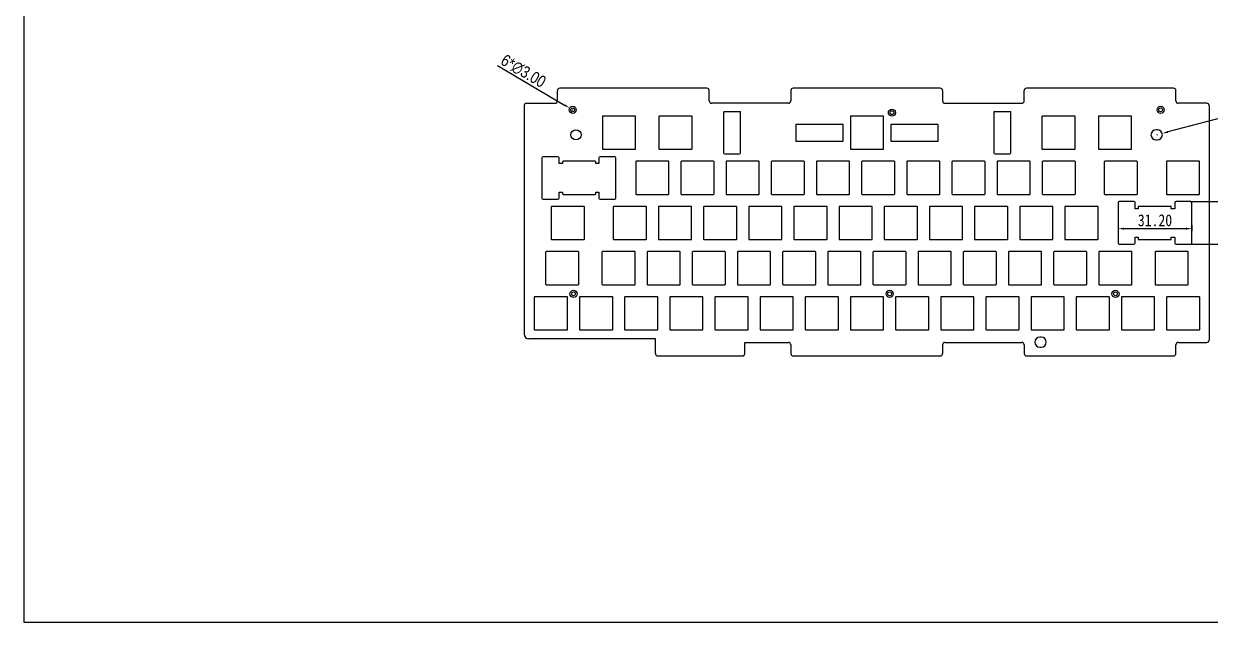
# Model space of a CAD drawing. Header units: millimetres. Extents: x -711 to 59, y -183 to 361.
# Drawn here: x -711 to -211, y -183 to 70 of the extents above; entities that cross this region are included whole.
import ezdxf

# ---------------------------------------------------------------- set-up
doc = ezdxf.new("R2010")
doc.units = ezdxf.units.MM
doc.header["$LTSCALE"] = 16.335
doc.layers.get('0').update_dxf_attribs({"linetype": 'CONTINUOUS'})
doc.layers.add('图框', color=7, linetype='CONTINUOUS')
doc.layers.add('标注尺寸', color=2, linetype='CONTINUOUS')
doc.styles.get("Standard").update_dxf_attribs({"font": '', "width": 0.85, "height": 5})
doc.styles.get('STANDARD').set_extended_font_data('SimSun')

msp = doc.modelspace()

# ---------------------------------------------------------------- linework, layer by layer
at = {"color": 5, "linetype": 'Continuous'}
for p, q in [((-485.95, 37.02), (-485.95, 41.35)), ((-422.95, 42.35), (-484.95, 42.35)), ((-421.95, 37.02), (-421.95, 41.35)), ((-387.51, 41.35), (-387.51, 37.02)), ((-324.51, 42.35), (-386.51, 42.35)), ((-323.51, 41.35), (-323.51, 37.02)), ((-289.07, 37.02), (-289.07, 41.35)), ((-226.07, 42.35), (-288.07, 42.35)), ((-225.07, 37.02), (-225.07, 41.35)), ((-498.98, 36.02), (-486.95, 36.02)), ((-388.51, 36.02), (-420.95, 36.02)), ((-322.51, 36.02), (-290.07, 36.02)), ((-212.07, 36.02), (-224.07, 36.02)), ((-499.98, 35.02), (-499.98, -61.45)), ((-466.96, 30.35), (-466.96, 16.75)), ((-453.16, 30.55), (-466.76, 30.55)), ((-452.96, 16.75), (-452.96, 30.35)), ((-443.16, 30.35), (-443.16, 16.75)), ((-429.36, 30.55), (-442.96, 30.55)), ((-429.16, 16.75), (-429.16, 30.35)), ((-415.88, 32.11), (-415.88, 15.11)), ((-415.66, 32.52), (-408.91, 32.52)), ((-408.68, 15.11), (-408.68, 32.11)), ((-362.36, 30.35), (-362.36, 16.75)), ((-348.56, 30.55), (-362.16, 30.55)), ((-348.36, 16.75), (-348.36, 30.35)), ((-301.88, 32.11), (-301.88, 15.11)), ((-301.66, 32.52), (-294.91, 32.52)), ((-294.68, 15.11), (-294.68, 32.11)), ((-281.56, 30.35), (-281.56, 16.75)), ((-267.76, 30.55), (-281.36, 30.55)), ((-267.56, 16.75), (-267.56, 30.35)), ((-257.76, 30.35), (-257.76, 16.75)), ((-243.96, 30.55), (-257.56, 30.55)), ((-243.76, 16.75), (-243.76, 30.35)), ((-211.07, 35.02), (-211.07, -63.95)), ((-385.36, 27.05), (-385.36, 20.05)), ((-365.36, 27.05), (-385.36, 27.05)), ((-365.36, 20.05), (-365.36, 27.05)), ((-345.36, 27.05), (-345.36, 20.05)), ((-325.36, 27.05), (-345.36, 27.05)), ((-325.36, 20.05), (-325.36, 27.05)), ((-385.36, 20.05), (-365.36, 20.05)), ((-345.36, 20.05), (-325.36, 20.05)), ((-232.93, 24.84), (-233.43, 24.84)), ((-233.43, 20.54), (-232.93, 20.54)), ((-466.76, 16.55), (-453.16, 16.55)), ((-442.96, 16.55), (-429.36, 16.55)), ((-362.16, 16.55), (-348.56, 16.55)), ((-281.36, 16.55), (-267.76, 16.55)), ((-257.56, 16.55), (-243.96, 16.55)), ((-492.49, 12.94), (-492.49, -4.06)), ((-485.79, 13.44), (-491.99, 13.44)), ((-485.29, 10.5), (-485.29, 12.94)), ((-483.81, 10.5), (-485.29, 10.5)), ((-483.81, 11.3), (-483.81, 10.5)), ((-470.01, 11.5), (-483.61, 11.5)), ((-469.81, 10.5), (-469.81, 11.3)), ((-468.49, 10.5), (-469.81, 10.5)), ((-468.49, 12.94), (-468.49, 10.5)), ((-461.79, 13.44), (-467.99, 13.44)), ((-461.29, -4.06), (-461.29, 12.94)), ((-452.91, 11.3), (-452.91, -2.3)), ((-439.11, 11.5), (-452.71, 11.5)), ((-438.91, -2.3), (-438.91, 11.3)), ((-433.86, 11.3), (-433.86, -2.3)), ((-420.06, 11.5), (-433.66, 11.5)), ((-419.86, -2.3), (-419.86, 11.3)), ((-415.38, 14.61), (-409.18, 14.61)), ((-414.81, 11.3), (-414.81, -2.3)), ((-401.01, 11.5), (-414.61, 11.5)), ((-400.81, -2.3), (-400.81, 11.3)), ((-395.76, 11.3), (-395.76, -2.3)), ((-381.96, 11.5), (-395.56, 11.5)), ((-381.76, -2.3), (-381.76, 11.3)), ((-376.71, 11.3), (-376.71, -2.3)), ((-362.91, 11.5), (-376.51, 11.5)), ((-362.71, -2.3), (-362.71, 11.3)), ((-357.66, 11.3), (-357.66, -2.3)), ((-343.86, 11.5), (-357.46, 11.5)), ((-343.66, -2.3), (-343.66, 11.3)), ((-338.61, 11.3), (-338.61, -2.3)), ((-324.81, 11.5), (-338.41, 11.5)), ((-324.61, -2.3), (-324.61, 11.3)), ((-319.56, 11.3), (-319.56, -2.3)), ((-305.76, 11.5), (-319.36, 11.5)), ((-305.56, -2.3), (-305.56, 11.3)), ((-301.38, 14.61), (-295.18, 14.61)), ((-300.51, 11.3), (-300.51, -2.3)), ((-286.71, 11.5), (-300.31, 11.5)), ((-286.51, -2.3), (-286.51, 11.3)), ((-281.46, 11.3), (-281.46, -2.3)), ((-267.66, 11.5), (-281.26, 11.5)), ((-267.46, -2.3), (-267.46, 11.3)), ((-255.31, 11.3), (-255.31, -2.3)), ((-241.51, 11.5), (-255.11, 11.5)), ((-241.31, -2.3), (-241.31, 11.3)), ((-229.1, 11.3), (-229.1, -2.3)), ((-215.3, 11.5), (-228.9, 11.5)), ((-215.1, -2.3), (-215.1, 11.3)), ((-491.99, -4.56), (-485.79, -4.56)), ((-485.29, -4.06), (-485.29, -1.5)), ((-485.29, -1.5), (-483.81, -1.5)), ((-483.81, -1.5), (-483.81, -2.3)), ((-483.61, -2.5), (-470.01, -2.5)), ((-469.81, -2.3), (-469.81, -1.5)), ((-469.81, -1.5), (-468.49, -1.5)), ((-468.49, -1.5), (-468.49, -4.06)), ((-467.99, -4.56), (-461.79, -4.56)), ((-452.71, -2.5), (-439.11, -2.5)), ((-433.66, -2.5), (-420.06, -2.5)), ((-414.61, -2.5), (-401.01, -2.5)), ((-395.56, -2.5), (-381.96, -2.5)), ((-376.51, -2.5), (-362.91, -2.5)), ((-357.46, -2.5), (-343.86, -2.5)), ((-338.41, -2.5), (-324.81, -2.5)), ((-319.36, -2.5), (-305.76, -2.5)), ((-300.31, -2.5), (-286.71, -2.5)), ((-281.26, -2.5), (-267.66, -2.5)), ((-255.11, -2.5), (-241.51, -2.5)), ((-228.9, -2.5), (-215.3, -2.5)), ((-488.56, -7.75), (-488.56, -21.35)), ((-474.76, -7.55), (-488.36, -7.55)), ((-474.56, -21.35), (-474.56, -7.75)), ((-462.42, -7.75), (-462.42, -21.35)), ((-448.62, -7.55), (-462.22, -7.55)), ((-448.42, -21.35), (-448.42, -7.75)), ((-443.37, -7.75), (-443.37, -21.35)), ((-429.57, -7.55), (-443.17, -7.55)), ((-429.37, -21.35), (-429.37, -7.75)), ((-424.32, -7.75), (-424.32, -21.35)), ((-410.52, -7.55), (-424.12, -7.55)), ((-410.32, -21.35), (-410.32, -7.75)), ((-405.27, -7.75), (-405.27, -21.35)), ((-391.47, -7.55), (-405.07, -7.55)), ((-391.27, -21.35), (-391.27, -7.75)), ((-386.22, -7.75), (-386.22, -21.35)), ((-372.42, -7.55), (-386.02, -7.55)), ((-372.22, -21.35), (-372.22, -7.75)), ((-367.17, -7.75), (-367.17, -21.35)), ((-353.37, -7.55), (-366.97, -7.55)), ((-353.17, -21.35), (-353.17, -7.75)), ((-348.12, -7.75), (-348.12, -21.35)), ((-334.32, -7.55), (-347.92, -7.55)), ((-334.12, -21.35), (-334.12, -7.75)), ((-329.07, -7.75), (-329.07, -21.35)), ((-315.27, -7.55), (-328.87, -7.55)), ((-315.07, -21.35), (-315.07, -7.75)), ((-310.02, -7.75), (-310.02, -21.35)), ((-296.22, -7.55), (-309.82, -7.55)), ((-296.02, -21.35), (-296.02, -7.75)), ((-290.97, -7.75), (-290.97, -21.35)), ((-277.17, -7.55), (-290.77, -7.55)), ((-276.97, -21.35), (-276.97, -7.75)), ((-271.92, -7.75), (-271.92, -21.35)), ((-258.12, -7.55), (-271.72, -7.55)), ((-257.92, -21.35), (-257.92, -7.75)), ((-249.48, -5.99), (-249.48, -22.99)), ((-242.78, -5.49), (-248.98, -5.49)), ((-242.28, -8.55), (-242.28, -5.99)), ((-241.01, -8.55), (-242.28, -8.55)), ((-241.01, -7.75), (-241.01, -8.55)), ((-227.21, -7.55), (-240.81, -7.55)), ((-227.01, -8.55), (-227.01, -7.75)), ((-225.48, -8.55), (-227.01, -8.55)), ((-225.48, -5.99), (-225.48, -8.55)), ((-218.78, -5.49), (-224.98, -5.49)), ((-218.28, -22.99), (-218.28, -5.99)), ((-488.36, -21.55), (-474.76, -21.55)), ((-462.22, -21.55), (-448.62, -21.55)), ((-443.17, -21.55), (-429.57, -21.55)), ((-424.12, -21.55), (-410.52, -21.55)), ((-405.07, -21.55), (-391.47, -21.55)), ((-386.02, -21.55), (-372.42, -21.55)), ((-366.97, -21.55), (-353.37, -21.55)), ((-347.92, -21.55), (-334.32, -21.55)), ((-328.87, -21.55), (-315.27, -21.55)), ((-309.82, -21.55), (-296.22, -21.55)), ((-290.77, -21.55), (-277.17, -21.55)), ((-271.72, -21.55), (-258.12, -21.55)), ((-248.98, -23.49), (-242.78, -23.49)), ((-242.28, -20.55), (-241.01, -20.55)), ((-242.28, -22.99), (-242.28, -20.55)), ((-241.01, -20.55), (-241.01, -21.35)), ((-240.81, -21.55), (-227.21, -21.55)), ((-227.01, -20.55), (-225.48, -20.55)), ((-227.01, -21.35), (-227.01, -20.55)), ((-225.48, -20.55), (-225.48, -22.99)), ((-224.98, -23.49), (-218.78, -23.49)), ((-490.95, -26.8), (-490.95, -40.4)), ((-477.15, -26.6), (-490.75, -26.6)), ((-476.95, -40.4), (-476.95, -26.8)), ((-467.18, -26.8), (-467.18, -40.4)), ((-453.38, -26.6), (-466.98, -26.6)), ((-453.18, -40.4), (-453.18, -26.8)), ((-448.13, -26.8), (-448.13, -40.4)), ((-434.33, -26.6), (-447.93, -26.6)), ((-434.13, -40.4), (-434.13, -26.8)), ((-429.08, -26.8), (-429.08, -40.4)), ((-415.28, -26.6), (-428.88, -26.6)), ((-415.08, -40.4), (-415.08, -26.8)), ((-410.03, -26.8), (-410.03, -40.4)), ((-396.23, -26.6), (-409.83, -26.6)), ((-396.03, -40.4), (-396.03, -26.8)), ((-390.98, -26.8), (-390.98, -40.4)), ((-377.18, -26.6), (-390.78, -26.6)), ((-376.98, -40.4), (-376.98, -26.8)), ((-371.93, -26.8), (-371.93, -40.4)), ((-358.13, -26.6), (-371.73, -26.6)), ((-357.93, -40.4), (-357.93, -26.8)), ((-352.88, -26.8), (-352.88, -40.4)), ((-339.08, -26.6), (-352.68, -26.6)), ((-338.88, -40.4), (-338.88, -26.8)), ((-333.83, -26.8), (-333.83, -40.4)), ((-320.03, -26.6), (-333.63, -26.6)), ((-319.83, -40.4), (-319.83, -26.8)), ((-314.78, -26.8), (-314.78, -40.4)), ((-300.98, -26.6), (-314.58, -26.6)), ((-300.78, -40.4), (-300.78, -26.8)), ((-295.73, -26.8), (-295.73, -40.4)), ((-281.93, -26.6), (-295.53, -26.6)), ((-281.73, -40.4), (-281.73, -26.8)), ((-276.68, -26.8), (-276.68, -40.4)), ((-262.88, -26.6), (-276.48, -26.6)), ((-262.68, -40.4), (-262.68, -26.8)), ((-257.63, -26.8), (-257.63, -40.4)), ((-243.83, -26.6), (-257.43, -26.6)), ((-243.63, -40.4), (-243.63, -26.8)), ((-233.86, -26.8), (-233.86, -40.4)), ((-220.06, -26.6), (-233.66, -26.6)), ((-219.86, -40.4), (-219.86, -26.8)), ((-490.75, -40.6), (-477.15, -40.6)), ((-466.98, -40.6), (-453.38, -40.6)), ((-447.93, -40.6), (-434.33, -40.6)), ((-428.88, -40.6), (-415.28, -40.6)), ((-409.83, -40.6), (-396.23, -40.6)), ((-390.78, -40.6), (-377.18, -40.6)), ((-371.73, -40.6), (-358.13, -40.6)), ((-352.68, -40.6), (-339.08, -40.6)), ((-333.63, -40.6), (-320.03, -40.6)), ((-314.58, -40.6), (-300.98, -40.6)), ((-295.53, -40.6), (-281.93, -40.6)), ((-276.48, -40.6), (-262.88, -40.6)), ((-257.43, -40.6), (-243.83, -40.6)), ((-233.66, -40.6), (-220.06, -40.6)), ((-495.71, -45.85), (-495.71, -59.45)), ((-481.91, -45.65), (-495.51, -45.65)), ((-481.71, -59.45), (-481.71, -45.85)), ((-476.66, -45.85), (-476.66, -59.45)), ((-462.86, -45.65), (-476.46, -45.65)), ((-462.66, -59.45), (-462.66, -45.85)), ((-457.61, -45.85), (-457.61, -59.45)), ((-443.81, -45.65), (-457.41, -45.65)), ((-443.61, -59.45), (-443.61, -45.85)), ((-438.56, -45.85), (-438.56, -59.45)), ((-424.76, -45.65), (-438.36, -45.65)), ((-424.56, -59.45), (-424.56, -45.85)), ((-419.51, -45.85), (-419.51, -59.45)), ((-405.71, -45.65), (-419.31, -45.65)), ((-405.51, -59.45), (-405.51, -45.85)), ((-400.46, -45.85), (-400.46, -59.45)), ((-386.66, -45.65), (-400.26, -45.65)), ((-386.46, -59.45), (-386.46, -45.85)), ((-381.41, -45.85), (-381.41, -59.45)), ((-367.61, -45.65), (-381.21, -45.65)), ((-367.41, -59.45), (-367.41, -45.85)), ((-362.36, -45.85), (-362.36, -59.45)), ((-348.56, -45.65), (-362.16, -45.65)), ((-348.36, -59.45), (-348.36, -45.85)), ((-343.31, -45.85), (-343.31, -59.45)), ((-329.51, -45.65), (-343.11, -45.65)), ((-329.31, -59.45), (-329.31, -45.85)), ((-324.26, -45.85), (-324.26, -59.45)), ((-310.46, -45.65), (-324.06, -45.65)), ((-310.26, -59.45), (-310.26, -45.85)), ((-305.21, -45.85), (-305.21, -59.45)), ((-291.41, -45.65), (-305.01, -45.65)), ((-291.21, -59.45), (-291.21, -45.85)), ((-286.16, -45.85), (-286.16, -59.45)), ((-272.36, -45.65), (-285.96, -45.65)), ((-272.16, -59.45), (-272.16, -45.85)), ((-267.11, -45.85), (-267.11, -59.45)), ((-253.31, -45.65), (-266.91, -45.65)), ((-253.11, -59.45), (-253.11, -45.85)), ((-248.06, -45.85), (-248.06, -59.45)), ((-234.26, -45.65), (-247.86, -45.65)), ((-234.06, -59.45), (-234.06, -45.85)), ((-229.01, -45.85), (-229.01, -59.45)), ((-215.21, -45.65), (-228.81, -45.65)), ((-215.01, -59.45), (-215.01, -45.85)), ((-495.51, -59.65), (-481.91, -59.65)), ((-476.46, -59.65), (-462.86, -59.65)), ((-457.41, -59.65), (-443.81, -59.65)), ((-438.36, -59.65), (-424.76, -59.65)), ((-419.31, -59.65), (-405.71, -59.65)), ((-400.26, -59.65), (-386.66, -59.65)), ((-381.21, -59.65), (-367.61, -59.65)), ((-362.16, -59.65), (-348.56, -59.65)), ((-343.11, -59.65), (-329.51, -59.65)), ((-324.06, -59.65), (-310.46, -59.65)), ((-305.01, -59.65), (-291.41, -59.65)), ((-285.96, -59.65), (-272.36, -59.65)), ((-266.91, -59.65), (-253.31, -59.65)), ((-247.86, -59.65), (-234.26, -59.65)), ((-228.81, -59.65), (-215.21, -59.65)), ((-444.95, -63.45), (-497.98, -63.45)), ((-444.65, -69.65), (-444.65, -63.47)), ((-406.95, -69.65), (-406.95, -64.95)), ((-406.95, -64.95), (-388.51, -64.95)), ((-322.51, -64.95), (-290.07, -64.95)), ((-281.91, -62.71), (-282.41, -62.71)), ((-224.07, -64.95), (-212.07, -64.95)), ((-387.51, -65.95), (-387.51, -69.65)), ((-323.51, -65.95), (-323.51, -69.65)), ((-289.07, -65.95), (-289.07, -69.65)), ((-282.41, -67.01), (-281.91, -67.01)), ((-225.07, -69.65), (-225.07, -65.95)), ((-443.66, -70.65), (-442.04, -70.65)), ((-441.95, -70.65), (-407.95, -70.65)), ((-386.51, -70.65), (-324.51, -70.65)), ((-288.07, -70.65), (-226.07, -70.65))]:
    msp.add_line(p, q, dxfattribs=at)
for centre, radius in [((-479.51, 33.22), 1.5), ((-479.51, 33.22), 0.8), ((-344.86, 32.02), 1.5), ((-344.86, 32.02), 0.8), ((-231.51, 33.22), 1.5), ((-231.51, 33.22), 0.8), ((-478.13, 22.69), 2.15), ((-479.16, -44.45), 1.5), ((-479.16, -44.45), 0.8), ((-345.81, -44.45), 1.5), ((-345.81, -44.45), 0.8), ((-250.56, -44.45), 1.5), ((-250.56, -44.45), 0.8)]:
    msp.add_circle(centre, radius, dxfattribs=at)
for centre, radius, start, end in [((-484.95, 41.35), 1, 90, 180), ((-422.95, 41.35), 1, 0, 90), ((-386.51, 41.35), 1, 90, 180), ((-324.51, 41.35), 1, 0, 90), ((-288.07, 41.35), 1, 90, 180), ((-226.07, 41.35), 1, 0, 90), ((-498.98, 35.02), 1, 90.0954, 180), ((-486.95, 37.02), 1, 269.9047, 0), ((-420.95, 37.02), 1, 180.0227, 270.1263), ((-388.51, 37.02), 1, 269.8792, 359.9815), ((-322.51, 37.02), 1, 180, 270.0953), ((-290.07, 37.02), 1, 269.9047, 0), ((-224.07, 37.02), 1, 180.0227, 270.0786), ((-212.07, 35.02), 1, 0, 89.8569), ((-466.76, 30.35), 0.2, 90, 180), ((-453.16, 30.35), 0.2, 0, 90), ((-442.96, 30.35), 0.2, 90, 180), ((-429.36, 30.35), 0.2, 0, 90), ((-415.38, 32.11), 0.5, 123.4461, 180), ((-409.18, 32.11), 0.5, 0, 56.5539), ((-362.16, 30.35), 0.2, 90, 180), ((-348.56, 30.35), 0.2, 0, 90), ((-301.38, 32.11), 0.5, 123.4461, 180), ((-295.18, 32.11), 0.5, 0, 56.5539), ((-281.36, 30.35), 0.2, 90, 180), ((-267.76, 30.35), 0.2, 0, 90), ((-257.56, 30.35), 0.2, 90, 180), ((-243.96, 30.35), 0.2, 0, 90), ((-233.43, 22.69), 2.15, 90, 270), ((-232.93, 22.69), 2.15, 270, 90), ((-466.76, 16.75), 0.2, 180, 270), ((-453.16, 16.75), 0.2, 270, 0), ((-442.96, 16.75), 0.2, 180, 270), ((-429.36, 16.75), 0.2, 270, 0), ((-415.38, 15.11), 0.5, 180, 270), ((-409.18, 15.11), 0.5, 270, 0), ((-362.16, 16.75), 0.2, 180, 270), ((-348.56, 16.75), 0.2, 270, 0), ((-301.38, 15.11), 0.5, 180, 270), ((-295.18, 15.11), 0.5, 270, 0), ((-281.36, 16.75), 0.2, 180, 270), ((-267.76, 16.75), 0.2, 270, 0), ((-257.56, 16.75), 0.2, 180, 270), ((-243.96, 16.75), 0.2, 270, 0), ((-491.99, 12.94), 0.5, 90, 180), ((-485.79, 12.94), 0.5, 0, 90), ((-483.61, 11.3), 0.2, 90, 180), ((-470.01, 11.3), 0.2, 0, 90), ((-467.99, 12.94), 0.5, 90, 180), ((-461.79, 12.94), 0.5, 0, 90), ((-452.71, 11.3), 0.2, 90, 180), ((-439.11, 11.3), 0.2, 0, 90), ((-433.66, 11.3), 0.2, 90, 180), ((-420.06, 11.3), 0.2, 0, 90), ((-414.61, 11.3), 0.2, 90, 180), ((-401.01, 11.3), 0.2, 0, 90), ((-395.56, 11.3), 0.2, 90, 180), ((-381.96, 11.3), 0.2, 0, 90), ((-376.51, 11.3), 0.2, 90, 180), ((-362.91, 11.3), 0.2, 0, 90), ((-357.46, 11.3), 0.2, 90, 180), ((-343.86, 11.3), 0.2, 0, 90), ((-338.41, 11.3), 0.2, 90, 180), ((-324.81, 11.3), 0.2, 0, 90), ((-319.36, 11.3), 0.2, 90, 180), ((-305.76, 11.3), 0.2, 0, 90), ((-300.31, 11.3), 0.2, 90, 180), ((-286.71, 11.3), 0.2, 0, 90), ((-281.26, 11.3), 0.2, 90, 180), ((-267.66, 11.3), 0.2, 0, 90), ((-255.11, 11.3), 0.2, 90, 180), ((-241.51, 11.3), 0.2, 0, 90), ((-228.9, 11.3), 0.2, 90, 180), ((-215.3, 11.3), 0.2, 0, 90), ((-491.99, -4.06), 0.5, 180, 270), ((-485.79, -4.06), 0.5, 270, 0), ((-483.61, -2.3), 0.2, 180, 270), ((-470.01, -2.3), 0.2, 270, 0), ((-467.99, -4.06), 0.5, 180, 270), ((-461.79, -4.06), 0.5, 270, 0), ((-452.71, -2.3), 0.2, 180, 270), ((-439.11, -2.3), 0.2, 270, 0), ((-433.66, -2.3), 0.2, 180, 270), ((-420.06, -2.3), 0.2, 270, 0), ((-414.61, -2.3), 0.2, 180, 270), ((-401.01, -2.3), 0.2, 270, 0), ((-395.56, -2.3), 0.2, 180, 270), ((-381.96, -2.3), 0.2, 270, 0), ((-376.51, -2.3), 0.2, 180, 270), ((-362.91, -2.3), 0.2, 270, 0), ((-357.46, -2.3), 0.2, 180, 270), ((-343.86, -2.3), 0.2, 270, 0), ((-338.41, -2.3), 0.2, 180, 270), ((-324.81, -2.3), 0.2, 270, 0), ((-319.36, -2.3), 0.2, 180, 270), ((-305.76, -2.3), 0.2, 270, 0), ((-300.31, -2.3), 0.2, 180, 270), ((-286.71, -2.3), 0.2, 270, 0), ((-281.26, -2.3), 0.2, 180, 270), ((-267.66, -2.3), 0.2, 270, 0), ((-255.11, -2.3), 0.2, 180, 270), ((-241.51, -2.3), 0.2, 270, 0), ((-228.9, -2.3), 0.2, 180, 270), ((-215.3, -2.3), 0.2, 270, 0), ((-488.36, -7.75), 0.2, 90, 180), ((-474.76, -7.75), 0.2, 0, 90), ((-462.22, -7.75), 0.2, 90, 180), ((-448.62, -7.75), 0.2, 0, 90), ((-443.17, -7.75), 0.2, 90, 180), ((-429.57, -7.75), 0.2, 0, 90), ((-424.12, -7.75), 0.2, 90, 180), ((-410.52, -7.75), 0.2, 0, 90), ((-405.07, -7.75), 0.2, 90, 180), ((-391.47, -7.75), 0.2, 0, 90), ((-386.02, -7.75), 0.2, 90, 180), ((-372.42, -7.75), 0.2, 0, 90), ((-366.97, -7.75), 0.2, 90, 180), ((-353.37, -7.75), 0.2, 0, 90), ((-347.92, -7.75), 0.2, 90, 180), ((-334.32, -7.75), 0.2, 0, 90), ((-328.87, -7.75), 0.2, 90, 180), ((-315.27, -7.75), 0.2, 0, 90), ((-309.82, -7.75), 0.2, 90, 180), ((-296.22, -7.75), 0.2, 0, 90), ((-290.77, -7.75), 0.2, 90, 180), ((-277.17, -7.75), 0.2, 0, 90), ((-271.72, -7.75), 0.2, 90, 180), ((-258.12, -7.75), 0.2, 0, 90), ((-248.98, -5.99), 0.5, 90, 180), ((-242.78, -5.99), 0.5, 0, 90), ((-240.81, -7.75), 0.2, 90, 180), ((-227.21, -7.75), 0.2, 0, 90), ((-224.98, -5.99), 0.5, 90, 180), ((-218.78, -5.99), 0.5, 0, 90), ((-488.36, -21.35), 0.2, 180, 270), ((-474.76, -21.35), 0.2, 270, 0), ((-462.22, -21.35), 0.2, 180, 270), ((-448.62, -21.35), 0.2, 270, 0), ((-443.17, -21.35), 0.2, 180, 270), ((-429.57, -21.35), 0.2, 270, 0), ((-424.12, -21.35), 0.2, 180, 270), ((-410.52, -21.35), 0.2, 270, 0), ((-405.07, -21.35), 0.2, 180, 270), ((-391.47, -21.35), 0.2, 270, 0), ((-386.02, -21.35), 0.2, 180, 270), ((-372.42, -21.35), 0.2, 270, 0), ((-366.97, -21.35), 0.2, 180, 270), ((-353.37, -21.35), 0.2, 270, 0), ((-347.92, -21.35), 0.2, 180, 270), ((-334.32, -21.35), 0.2, 270, 0), ((-328.87, -21.35), 0.2, 180, 270), ((-315.27, -21.35), 0.2, 270, 360), ((-309.82, -21.35), 0.2, 180, 270), ((-296.22, -21.35), 0.2, 270, 360), ((-290.77, -21.35), 0.2, 180, 270), ((-277.17, -21.35), 0.2, 270, 0), ((-271.72, -21.35), 0.2, 180, 270), ((-258.12, -21.35), 0.2, 270, 360), ((-248.98, -22.99), 0.5, 180, 270), ((-242.78, -22.99), 0.5, 270, 0), ((-240.81, -21.35), 0.2, 180, 270), ((-227.21, -21.35), 0.2, 270, 0), ((-224.98, -22.99), 0.5, 180, 270), ((-218.78, -22.99), 0.5, 270, 0), ((-490.75, -26.8), 0.2, 90, 180), ((-477.15, -26.8), 0.2, 0, 90), ((-466.98, -26.8), 0.2, 90, 180), ((-453.38, -26.8), 0.2, 0, 90), ((-447.93, -26.8), 0.2, 90, 180), ((-434.33, -26.8), 0.2, 0, 90), ((-428.88, -26.8), 0.2, 90, 180), ((-415.28, -26.8), 0.2, 0, 90), ((-409.83, -26.8), 0.2, 90, 180), ((-396.23, -26.8), 0.2, 0, 90), ((-390.78, -26.8), 0.2, 90, 180), ((-377.18, -26.8), 0.2, 0, 90), ((-371.73, -26.8), 0.2, 90, 180), ((-358.13, -26.8), 0.2, 0, 90), ((-352.68, -26.8), 0.2, 90, 180), ((-339.08, -26.8), 0.2, 0, 90), ((-333.63, -26.8), 0.2, 90, 180), ((-320.03, -26.8), 0.2, 0, 90), ((-314.58, -26.8), 0.2, 90, 180), ((-300.98, -26.8), 0.2, 0, 90), ((-295.53, -26.8), 0.2, 90, 180), ((-281.93, -26.8), 0.2, 0, 90), ((-276.48, -26.8), 0.2, 90, 180), ((-262.88, -26.8), 0.2, 0, 90), ((-257.43, -26.8), 0.2, 90, 180), ((-243.83, -26.8), 0.2, 0, 90), ((-233.66, -26.8), 0.2, 90, 180), ((-220.06, -26.8), 0.2, 0, 90), ((-490.75, -40.4), 0.2, 180, 270), ((-477.15, -40.4), 0.2, 270, 0), ((-466.98, -40.4), 0.2, 180, 270), ((-453.38, -40.4), 0.2, 270, 0), ((-447.93, -40.4), 0.2, 180, 270), ((-434.33, -40.4), 0.2, 270, 0), ((-428.88, -40.4), 0.2, 180, 270), ((-415.28, -40.4), 0.2, 270, 0), ((-409.83, -40.4), 0.2, 180, 270), ((-396.23, -40.4), 0.2, 270, 0), ((-390.78, -40.4), 0.2, 180, 270), ((-377.18, -40.4), 0.2, 270, 0), ((-371.73, -40.4), 0.2, 180, 270), ((-358.13, -40.4), 0.2, 270, 0), ((-352.68, -40.4), 0.2, 180, 270), ((-339.08, -40.4), 0.2, 270, 0), ((-333.63, -40.4), 0.2, 180, 270), ((-320.03, -40.4), 0.2, 270, 0), ((-314.58, -40.4), 0.2, 180, 270), ((-300.98, -40.4), 0.2, 270, 0), ((-295.53, -40.4), 0.2, 180, 270), ((-281.93, -40.4), 0.2, 270, 0), ((-276.48, -40.4), 0.2, 180, 270), ((-262.88, -40.4), 0.2, 270, 0), ((-257.43, -40.4), 0.2, 180, 270), ((-243.83, -40.4), 0.2, 270, 0), ((-233.66, -40.4), 0.2, 180, 270), ((-220.06, -40.4), 0.2, 270, 0), ((-495.51, -45.85), 0.2, 90, 180), ((-481.91, -45.85), 0.2, 0, 90), ((-476.46, -45.85), 0.2, 90, 180), ((-462.86, -45.85), 0.2, 0, 90), ((-457.41, -45.85), 0.2, 90, 180), ((-443.81, -45.85), 0.2, 0, 90), ((-438.36, -45.85), 0.2, 90, 180), ((-424.76, -45.85), 0.2, 0, 90), ((-419.31, -45.85), 0.2, 90, 180), ((-405.71, -45.85), 0.2, 0, 90), ((-400.26, -45.85), 0.2, 90, 180), ((-386.66, -45.85), 0.2, 0, 90), ((-381.21, -45.85), 0.2, 90, 180), ((-367.61, -45.85), 0.2, 0, 90), ((-362.16, -45.85), 0.2, 90, 180), ((-348.56, -45.85), 0.2, 0, 90), ((-343.11, -45.85), 0.2, 90, 180), ((-329.51, -45.85), 0.2, 0, 90), ((-324.06, -45.85), 0.2, 90, 180), ((-310.46, -45.85), 0.2, 0, 90), ((-305.01, -45.85), 0.2, 90, 180), ((-291.41, -45.85), 0.2, 0, 90), ((-285.96, -45.85), 0.2, 90, 180), ((-272.36, -45.85), 0.2, 0, 90), ((-266.91, -45.85), 0.2, 90, 180), ((-253.31, -45.85), 0.2, 0, 90), ((-247.86, -45.85), 0.2, 90, 180), ((-234.26, -45.85), 0.2, 0, 90), ((-228.81, -45.85), 0.2, 90, 180), ((-215.21, -45.85), 0.2, 0, 90), ((-495.51, -59.45), 0.2, 180, 270), ((-481.91, -59.45), 0.2, 270, 0), ((-476.46, -59.45), 0.2, 180, 270), ((-462.86, -59.45), 0.2, 270, 0), ((-457.41, -59.45), 0.2, 180, 270), ((-443.81, -59.45), 0.2, 270, 0), ((-438.36, -59.45), 0.2, 180, 270), ((-424.76, -59.45), 0.2, 270, 0), ((-419.31, -59.45), 0.2, 180, 270), ((-405.71, -59.45), 0.2, 270, 0), ((-400.26, -59.45), 0.2, 180, 270), ((-386.66, -59.45), 0.2, 270, 0), ((-381.21, -59.45), 0.2, 180, 270), ((-367.61, -59.45), 0.2, 270, 0), ((-362.16, -59.45), 0.2, 180, 270), ((-348.56, -59.45), 0.2, 270, 0), ((-343.11, -59.45), 0.2, 180, 270), ((-329.51, -59.45), 0.2, 270, 0), ((-324.06, -59.45), 0.2, 180, 270), ((-310.46, -59.45), 0.2, 270, 0), ((-305.01, -59.45), 0.2, 180, 270), ((-291.41, -59.45), 0.2, 270, 0), ((-285.96, -59.45), 0.2, 180, 270), ((-272.36, -59.45), 0.2, 270, 0), ((-266.91, -59.45), 0.2, 180, 270), ((-253.31, -59.45), 0.2, 270, 0), ((-247.86, -59.45), 0.2, 180, 270), ((-234.26, -59.45), 0.2, 270, 0), ((-228.81, -59.45), 0.2, 180, 270), ((-215.21, -59.45), 0.2, 270, 0), ((-497.98, -61.45), 2, 180, 270), ((-444.95, -65.45), 2, 81.3731, 90), ((-388.51, -65.95), 1, 0, 90), ((-322.51, -65.95), 1, 90, 180), ((-290.07, -65.95), 1, 0, 90), ((-282.41, -64.86), 2.15, 90, 270), ((-281.91, -64.86), 2.15, 270, 90), ((-224.07, -65.95), 1, 90, 180), ((-212.07, -63.95), 1, 270, 0), ((-443.65, -69.65), 1, 180, 270), ((-407.95, -69.65), 1, 270, 0), ((-386.51, -69.65), 1, 180, 270), ((-324.51, -69.65), 1, 270, 0), ((-288.07, -69.65), 1, 180, 270), ((-226.07, -69.65), 1, 270, 0), ((-441.95, -69.65), 1, 264.7302, 270)]:
    msp.add_arc(centre, radius, start, end, dxfattribs=at)
at = {"layer": '图框', "color": 5}
for p, q in [((-711.09, 361.26), (-711.09, -183.06)), ((-711.09, -183.06), (58.73, -183.06))]:
    msp.add_line(p, q, dxfattribs=at)
at = {"layer": '标注尺寸', "color": 5}
for p, q in [((-511.28, 51.88), (-482.96, 35.24)), ((-185.4, 35.18), (-228.43, 23.88)), ((-479.6, 33.22), (-479.42, 33.22)), ((-479.6, 33.22), (-479.42, 33.22)), ((-479.51, 33.13), (-479.51, 33.31)), ((-479.51, 33.13), (-479.51, 33.31)), ((-233.02, 22.69), (-232.84, 22.69)), ((-232.93, 22.6), (-232.93, 22.78)), ((-219.1, -5.49), (-194.34, -5.49)), ((-249.48, -15.49), (-249.48, -17.93)), ((-246.98, -16.93), (-220.78, -16.93)), ((-218.28, -15.49), (-218.28, -17.93)), ((-219.1, -23.49), (-194.34, -23.49))]:
    msp.add_line(p, q, dxfattribs=at)
for points in [[(-482.75, 35.6), (-483.17, 34.88), (-480.81, 33.98)], [(-228.53, 24.28), (-228.32, 23.47), (-230.85, 23.24)], [(-246.98, -16.52), (-246.98, -17.35), (-249.48, -16.93)], [(-220.78, -16.52), (-220.78, -17.35), (-218.28, -16.93)]]:
    msp.add_solid(points, dxfattribs=at)

# ---------------------------------------------------------------- texts
at = {"layer": '标注尺寸', "color": 5, "insert": (-500.35, 49.52), "char_height": 5, "attachment_point": 5, "rotation": 329.5635}
msp.add_mtext('\\A1;{\\fMS PGothic|b0|i0|c134|p34;6*∅3.00}', dxfattribs=at)
at = {"layer": '标注尺寸', "color": 5, "insert": (-233.88, -13.43), "char_height": 5, "attachment_point": 5}
msp.add_mtext('\\A1;31.20', dxfattribs=at)

doc.saveas('drawing.dxf')
